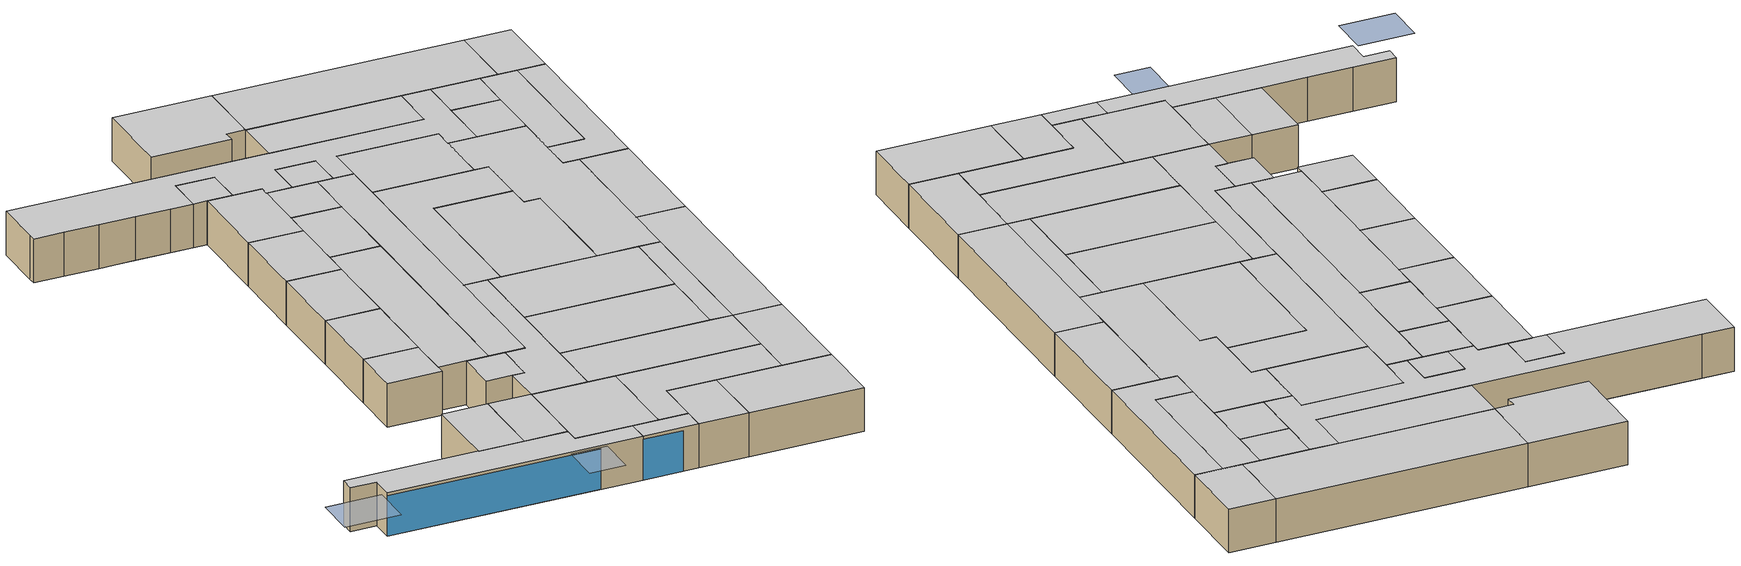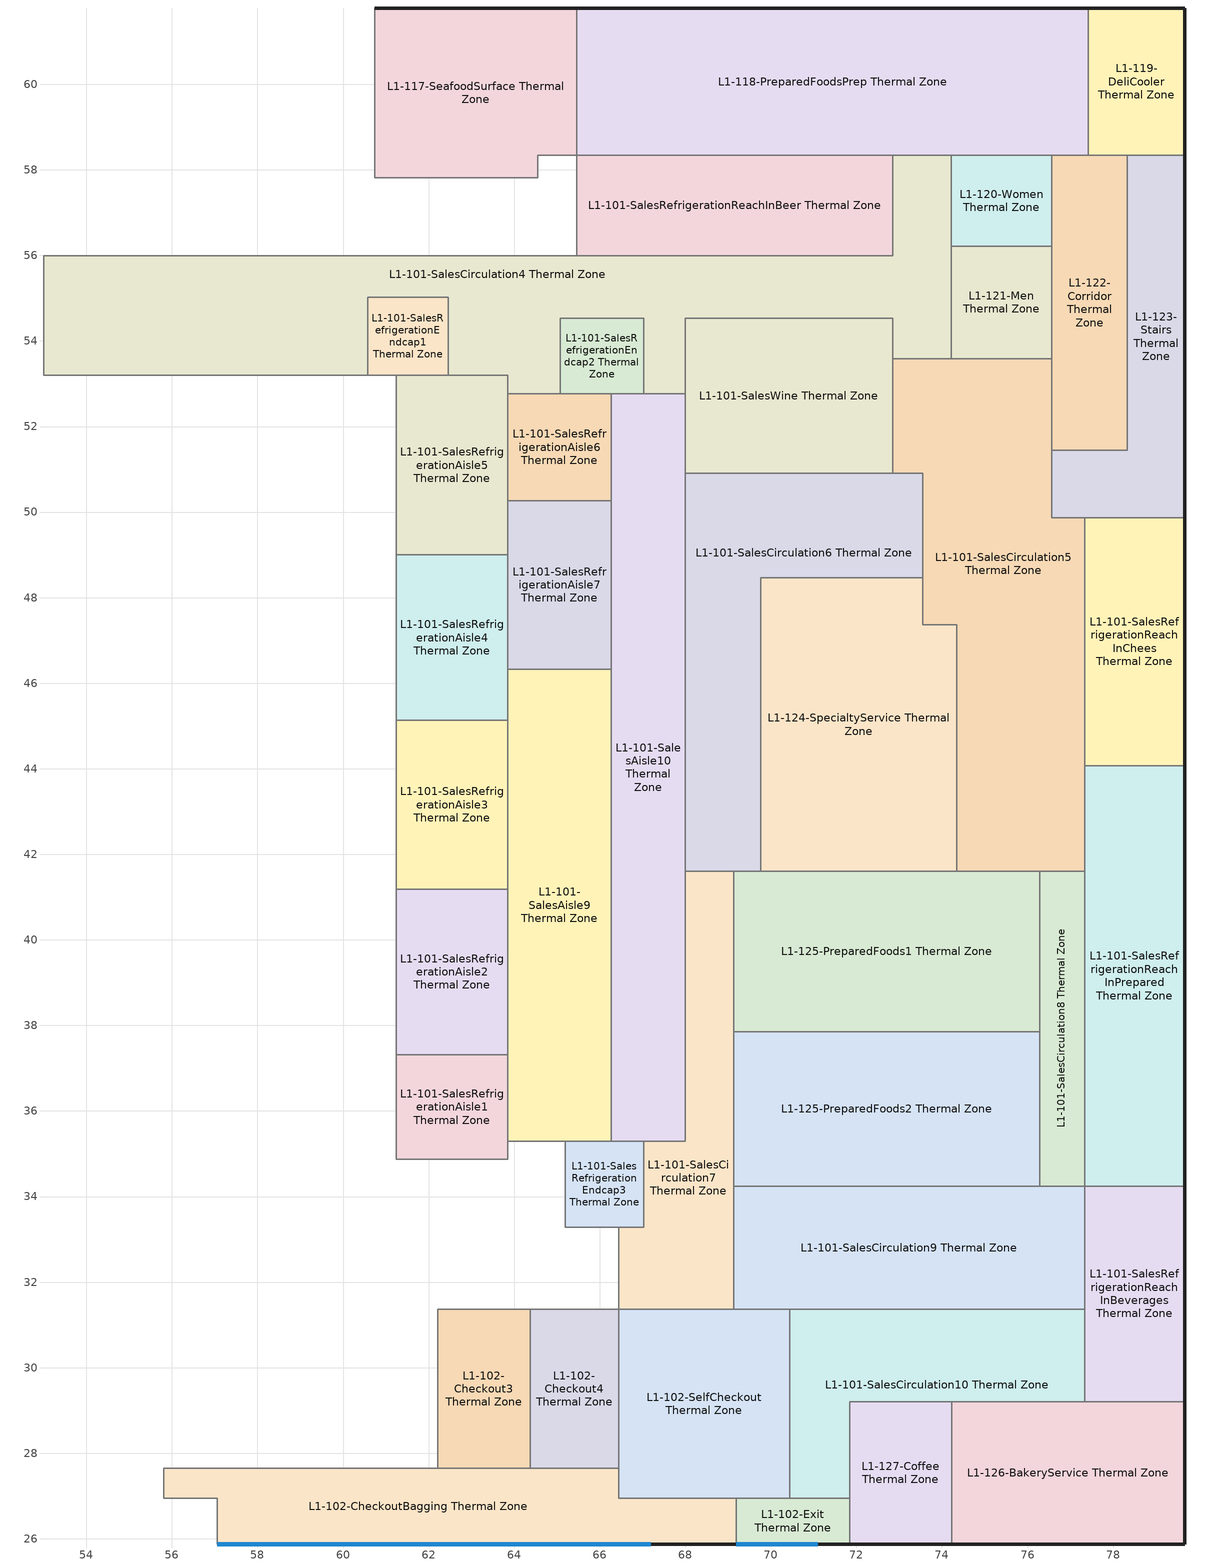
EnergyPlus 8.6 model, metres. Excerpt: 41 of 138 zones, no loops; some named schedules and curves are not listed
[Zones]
L1-101-SalesAisle10 Thermal Zone
 floor ground (Floor_Slab): 68,52.77 68,35.3 66.27,35.3 66.27,52.77 z0
 wall to L1-101-SalesRefrigerationAisle7 Thermal Zone (Hole): 66.27,50.27 66.27,46.33 z0:2.13
 wall to L1-101-SalesRefrigerationAisle6 Thermal Zone (Hole): 66.27,52.77 66.27,50.27 z0:2.13
 wall to L1-101-SalesAisle9 Thermal Zone (Hole): 66.27,46.33 66.27,35.3 z0:2.13
 wall to L1-101-SalesRefrigerationEndcap3 Thermal Zone (Hole): 66.27,35.3 67.03,35.3 z0:2.13
 wall to L1-101-SalesCirculation7 Thermal Zone (Hole): 67.03,35.3 68,35.3 68,41.6 z0:2.13
 wall to L1-101-SalesCirculation6 Thermal Zone (Hole): 68,41.6 68,50.9 z0:2.13
 wall to L1-101-SalesWine Thermal Zone (Hole): 68,50.9 68,52.77 z0:2.13
 wall to L1-101-SalesCirculation4 Thermal Zone (Hole): 68,52.77 67.03,52.77 z0:2.13
 wall to L1-101-SalesRefrigerationEndcap2 Thermal Zone (Hole): 67.03,52.77 66.27,52.77 z0:2.13
 ceiling to L1S1-SalesRefrigerationAisle6 Thermal Zone (Hole): 68,35.3 68,52.77 66.27,52.77 66.27,35.3 z2.13
L1-101-SalesAisle9 Thermal Zone
 floor ground (Floor_Slab): 66.27,46.33 66.27,35.3 63.86,35.3 63.86,46.33 z0
 wall to L1-101-SalesRefrigerationAisle1 Thermal Zone (Hole): 63.86,37.32 63.86,35.3 z0:2.13
 wall to L1-101-SalesCirculation2 Thermal Zone (Hole): 63.86,35.3 65.2,35.3 z0:2.13
 wall to L1-101-SalesRefrigerationEndcap3 Thermal Zone (Hole): 65.2,35.3 66.27,35.3 z0:2.13
 wall to L1-101-SalesRefrigerationAisle7 Thermal Zone (Hole): 66.27,46.33 63.86,46.33 z0:2.13
 wall to L1-101-SalesRefrigerationAisle4 Thermal Zone (Hole): 63.86,46.33 63.86,45.13 z0:2.13
 wall to L1-101-SalesRefrigerationAisle3 Thermal Zone (Hole): 63.86,45.13 63.86,41.19 z0:2.13
 wall to L1-101-SalesRefrigerationAisle2 Thermal Zone (Hole): 63.86,41.19 63.86,37.32 z0:2.13
 ceiling to L1S1-SalesRefrigerationAisle6 Thermal Zone (Hole): 66.27,35.3 66.27,46.33 63.86,46.33 63.86,35.3 z2.13
L1-101-SalesCirculation10 Thermal Zone
 floor ground (Floor_Slab): 77.34,31.36 77.34,29.21 71.84,29.21 71.84,26.95 70.44,26.95 70.44,31.36 z0
 wall to L1-101-SalesCirculation9 Thermal Zone (Hole): 77.34,31.36 70.44,31.36 z0:2.13
 wall to L1-102-SelfCheckout Thermal Zone (Hole): 70.44,31.36 70.44,26.95 z0:2.13
 wall to L1-102-Exit Thermal Zone (Hole): 70.44,26.95 71.84,26.95 z0:2.13
 wall to L1-127-Coffee Thermal Zone (Hole): 71.84,26.95 71.84,29.21 74.23,29.21 z0:2.13
 wall to L1-101-SalesRefrigerationReachInBeverages Thermal Zone (Hole): 77.34,29.21 77.34,31.36 z0:2.13
 wall to L1-126-BakeryService Thermal Zone (Hole): 74.23,29.21 77.34,29.21 z0:2.13
 ceiling to L1S1-Coffee Thermal Zone (Hole): 71.84,26.95 71.84,29.21 77.34,29.21 77.34,31.36 70.44,31.36 70.44,26.95 z2.13
L1-101-SalesCirculation4 Thermal Zone
 floor ground (Floor_Slab): 74.22,58.34 74.22,53.58 72.85,53.58 72.85,54.53 68,54.53 68,52.77 67.03,52.77 67.03,54.53 65.07,54.53 65.07,52.77 63.86,52.77 63.86,53.19 62.45,53.19 62.45,55.02 60.58,55.02 60.58,53.19 53.01,53.19 53.01,55.99 72.85,55.99 72.85,58.34 z0
 wall to L1-101-SalesCirculationMeatSeafood Thermal Zone (Hole): 65.46,55.99 54.53,55.99 z0:2.13
 wall to L1-101-SalesRefrigerationEndcap1 Thermal Zone (Hole): 60.58,53.19 60.58,55.02 62.45,55.02 62.45,53.19 z0:2.13
 wall to L1-101-SalesRefrigerationAisle5 Thermal Zone (Hole): 62.45,53.19 63.86,53.19 63.86,52.77 z0:2.13
 wall to L1-101-SalesRefrigerationAisle6 Thermal Zone (Hole): 63.86,52.77 65.07,52.77 z0:2.13
 wall to L1-101-SalesRefrigerationEndcap2 Thermal Zone (Hole): 65.07,52.77 65.07,54.53 67.03,54.53 67.03,52.77 z0:2.13
 wall to L1-101-SalesRefrigerationReachInMeatSubstitutes Thermal Zone (Hole): 54.53,55.99 53.01,55.99 z0:2.13
 wall to L1-101-SalesWine Thermal Zone (Hole): 68,52.77 68,54.53 72.85,54.53 72.85,53.58 z0:2.13
 wall to L1-101-SalesCirculation5 Thermal Zone (Hole): 72.85,53.58 74.22,53.58 z0:2.13
 wall to L1-121-Men Thermal Zone (Hole): 74.22,53.58 74.22,56.22 z0:2.13
 wall to L1-120-Women Thermal Zone (Hole): 74.22,56.22 74.22,58.34 z0:2.13
 wall to L1-118-PreparedFoodsPrep Thermal Zone (Hole): 74.22,58.34 72.85,58.34 z0:2.13
 wall to L1-101-SalesRefrigerationReachInBeer Thermal Zone (Hole): 72.85,58.34 72.85,55.99 65.46,55.99 z0:2.13
 wall to L1-101-SalesCirculation3 Thermal Zone (Hole): 53.01,55.99 53.01,53.58 z0:2.13
 wall to L1-101-SalesAisle3 Thermal Zone (Hole): 53.01,53.58 53.01,53.19 z0:2.13
 wall to L1-101-SalesAisle4 Thermal Zone (Hole): 53.01,53.19 54.45,53.19 z0:2.13
 wall to L1-101-SalesAisle5 Thermal Zone (Hole): 54.45,53.19 56.1,53.19 z0:2.13
 wall to L1-101-SalesAisle6 Thermal Zone (Hole): 56.1,53.19 57.84,53.19 z0:2.13
 wall to L1-101-SalesAisle7 Thermal Zone (Hole): 57.84,53.19 59.49,53.19 z0:2.13
 wall to L1-101-SalesAisle8 Thermal Zone (Hole): 59.49,53.19 60.58,53.19 z0:2.13
 ceiling to L1S1-SalesNorth Thermal Zone (Hole): 68,52.77 68,54.53 72.85,54.53 72.85,53.58 74.22,53.58 74.22,58.34 72.85,58.34 72.85,55.99 53.01,55.99 53.01,53.19 60.58,53.19 60.58,55.02 62.45,55.02 62.45,53.19 63.86,53.19 63.86,52.77 65.07,52.77 65.07,54.53 67.03,54.53 67.03,52.77 z2.13
L1-101-SalesCirculation5 Thermal Zone
 floor ground (Floor_Slab): 76.57,53.58 76.57,49.87 77.34,49.87 77.34,41.6 74.34,41.6 74.34,47.37 73.55,47.37 73.55,50.9 72.85,50.9 72.85,53.58 z0
 wall to L1-101-SalesRefrigerationReachInChees Thermal Zone (Hole): 77.34,44.08 77.34,49.87 z0:2.13
 wall to L1-124-SpecialtyService Thermal Zone (Hole): 73.55,48.46 73.55,47.37 74.34,47.37 74.34,42.37 74.34,41.6 z0:2.13
 wall to L1-125-PreparedFoods1 Thermal Zone (Hole): 74.34,41.6 76.29,41.6 z0:2.13
 wall to L1-101-SalesCirculation8 Thermal Zone (Hole): 76.29,41.6 77.34,41.6 z0:2.13
 wall to L1-101-SalesRefrigerationReachInPrepared Thermal Zone (Hole): 77.34,41.6 77.34,44.08 z0:2.13
 wall to L1-123-Stairs Thermal Zone (Hole): 77.34,49.87 76.57,49.87 76.57,51.44 z0:2.13
 wall to L1-122-Corridor Thermal Zone (Hole): 76.57,51.44 76.57,53.58 z0:2.13
 wall to L1-121-Men Thermal Zone (Hole): 76.57,53.58 74.22,53.58 z0:2.13
 wall to L1-101-SalesWine Thermal Zone (Hole): 72.85,53.58 72.85,50.9 z0:2.13
 wall to L1-101-SalesCirculation6 Thermal Zone (Hole): 72.85,50.9 73.55,50.9 73.55,48.46 z0:2.13
 ceiling to L1S1-SpecialtyService Thermal Zone (Hole): 77.34,41.6 77.34,49.87 76.57,49.87 76.57,53.58 72.85,53.58 72.85,50.9 73.55,50.9 73.55,47.37 74.34,47.37 74.34,41.6 z2.13
L1-101-SalesCirculation6 Thermal Zone
 floor ground (Floor_Slab): 73.55,50.9 73.55,48.46 69.77,48.46 69.77,41.6 68,41.6 68,50.9 z0
 wall to L1-125-PreparedFoods1 Thermal Zone (Hole): 69.13,41.6 69.77,41.6 z0:2.13
 wall to L1-124-SpecialtyService Thermal Zone (Hole): 69.77,41.6 69.77,48.46 73.55,48.46 z0:2.13
 wall to L1-101-SalesWine Thermal Zone (Hole): 72.85,50.9 68,50.9 z0:2.13
 wall to L1-101-SalesCirculation7 Thermal Zone (Hole): 68,41.6 69.13,41.6 z0:2.13
 ceiling to L1S1-SpecialtyService Thermal Zone (Hole): 69.77,41.6 69.77,48.46 73.55,48.46 73.55,50.9 68,50.9 68,41.6 z2.13
L1-101-SalesCirculation7 Thermal Zone
 floor ground (Floor_Slab): 69.13,41.6 69.13,31.36 66.45,31.36 66.45,33.28 67.03,33.28 67.03,35.3 68,35.3 68,41.6 z0
 wall to L1-125-PreparedFoods1 Thermal Zone (Hole): 69.13,37.86 69.13,41.6 z0:2.13
 wall to L1-125-PreparedFoods2 Thermal Zone (Hole): 69.13,34.24 69.13,37.86 z0:2.13
 wall to L1-101-SalesRefrigerationEndcap3 Thermal Zone (Hole): 67.03,35.3 67.03,33.28 66.45,33.28 z0:2.13
 wall to L1-101-SalesCirculation2 Thermal Zone (Hole): 66.45,33.28 66.45,31.36 z0:2.13
 wall to L1-102-SelfCheckout Thermal Zone (Hole): 66.45,31.36 69.13,31.36 z0:2.13
 wall to L1-101-SalesCirculation9 Thermal Zone (Hole): 69.13,31.36 69.13,34.24 z0:2.13
 ceiling to L1S1-SalesSouth Thermal Zone (Hole): 69.13,31.36 69.13,41.6 68,41.6 68,35.3 67.03,35.3 67.03,33.28 66.45,33.28 66.45,31.36 z2.13
L1-101-SalesCirculation8 Thermal Zone
 floor ground (Floor_Slab): 77.34,41.6 77.34,34.24 76.29,34.24 76.29,41.6 z0
 wall to L1-125-PreparedFoods1 Thermal Zone (Hole): 76.29,41.6 76.29,37.86 z0:2.13
 wall to L1-125-PreparedFoods2 Thermal Zone (Hole): 76.29,37.86 76.29,34.24 z0:2.13
 wall to L1-101-SalesCirculation9 Thermal Zone (Hole): 76.29,34.24 77.34,34.24 z0:2.13
 wall to L1-101-SalesRefrigerationReachInPrepared Thermal Zone (Hole): 77.34,34.24 77.34,41.6 z0:2.13
 ceiling to L1S1-PreparedFoods Thermal Zone (Hole): 77.34,34.24 77.34,41.6 76.29,41.6 76.29,34.24 z2.13
L1-101-SalesCirculation9 Thermal Zone
 floor ground (Floor_Slab): 77.34,34.24 77.34,31.36 69.13,31.36 69.13,34.24 z0
 wall to L1-125-PreparedFoods2 Thermal Zone (Hole): 76.29,34.24 69.13,34.24 z0:2.13
 wall to L1-102-SelfCheckout Thermal Zone (Hole): 69.13,31.36 70.44,31.36 z0:2.13
 wall to L1-101-SalesRefrigerationReachInBeverages Thermal Zone (Hole): 77.34,31.36 77.34,34.24 z0:2.13
 ceiling to L1S1-PreparedFoods Thermal Zone (Hole): 77.34,31.36 77.34,34.24 69.13,34.24 69.13,31.36 z2.13
L1-101-SalesRefrigerationAisle1 Thermal Zone
 floor ground (Floor_Slab): 63.86,37.32 63.86,34.87 61.24,34.87 61.24,37.32 z0
 wall to L1-101-SalesCirculation2 Thermal Zone (Hole): 61.24,34.87 63.86,34.87 63.86,35.3 z0:2.13
 wall to L1-101-SalesRefrigerationAisle2 Thermal Zone (Hole): 63.86,37.32 61.24,37.32 z0:2.13
 wall to L1-101-SalesAisle8 Thermal Zone (Hole): 61.24,37.32 61.24,34.87 z0:2.13
 ceiling to L1S1-SalesRefrigerationAisle6 Thermal Zone (Hole): 63.86,34.87 63.86,37.32 61.24,37.32 61.24,34.87 z2.13
L1-101-SalesRefrigerationAisle2 Thermal Zone
 floor ground (Floor_Slab): 63.86,41.19 63.86,37.32 61.24,37.32 61.24,41.19 z0
 wall to L1-101-SalesRefrigerationAisle3 Thermal Zone (Hole): 63.86,41.19 61.24,41.19 z0:2.13
 wall to L1-101-SalesAisle8 Thermal Zone (Hole): 61.24,41.19 61.24,37.32 z0:2.13
 ceiling to L1S1-SalesRefrigerationAisle6 Thermal Zone (Hole): 63.86,37.32 63.86,41.19 61.24,41.19 61.24,37.32 z2.13
L1-101-SalesRefrigerationAisle3 Thermal Zone
 floor ground (Floor_Slab): 63.86,45.13 63.86,41.19 61.24,41.19 61.24,45.13 z0
 wall to L1-101-SalesRefrigerationAisle4 Thermal Zone (Hole): 63.86,45.13 61.24,45.13 z0:2.13
 wall to L1-101-SalesAisle8 Thermal Zone (Hole): 61.24,45.13 61.24,41.19 z0:2.13
 ceiling to L1S1-SalesRefrigerationAisle6 Thermal Zone (Hole): 63.86,41.19 63.86,45.13 61.24,45.13 61.24,41.19 z2.13
L1-101-SalesRefrigerationAisle4 Thermal Zone
 floor ground (Floor_Slab): 63.86,49 63.86,45.13 61.24,45.13 61.24,49 z0
 wall to L1-101-SalesRefrigerationAisle7 Thermal Zone (Hole): 63.86,46.33 63.86,49 z0:2.13
 wall to L1-101-SalesRefrigerationAisle5 Thermal Zone (Hole): 63.86,49 61.24,49 z0:2.13
 wall to L1-101-SalesAisle8 Thermal Zone (Hole): 61.24,49 61.24,45.13 z0:2.13
 ceiling to L1S1-SalesRefrigerationAisle6 Thermal Zone (Hole): 63.86,45.13 63.86,49 61.24,49 61.24,45.13 z2.13
L1-101-SalesRefrigerationAisle5 Thermal Zone
 floor ground (Floor_Slab): 63.86,53.19 63.86,49 61.24,49 61.24,53.19 z0
 wall to L1-101-SalesRefrigerationEndcap1 Thermal Zone (Hole): 62.45,53.19 61.24,53.19 z0:2.13
 wall to L1-101-SalesAisle8 Thermal Zone (Hole): 61.24,53.19 61.24,49 z0:2.13
 wall to L1-101-SalesRefrigerationAisle7 Thermal Zone (Hole): 63.86,49 63.86,50.27 z0:2.13
 wall to L1-101-SalesRefrigerationAisle6 Thermal Zone (Hole): 63.86,50.27 63.86,52.77 z0:2.13
 ceiling to L1S1-SalesRefrigerationAisle6 Thermal Zone (Hole): 63.86,49 63.86,53.19 61.24,53.19 61.24,49 z2.13
L1-101-SalesRefrigerationAisle6 Thermal Zone
 floor ground (Floor_Slab): 66.27,52.77 66.27,50.27 63.86,50.27 63.86,52.77 z0
 wall to L1-101-SalesRefrigerationAisle7 Thermal Zone (Hole): 63.86,50.27 66.27,50.27 z0:2.13
 wall to L1-101-SalesRefrigerationEndcap2 Thermal Zone (Hole): 66.27,52.77 65.07,52.77 z0:2.13
 ceiling to L1S1-SalesRefrigerationAisle6 Thermal Zone (Hole): 66.27,50.27 66.27,52.77 63.86,52.77 63.86,50.27 z2.13
L1-101-SalesRefrigerationAisle7 Thermal Zone
 floor ground (Floor_Slab): 66.27,50.27 66.27,46.33 63.86,46.33 63.86,50.27 z0
 ceiling to L1S1-SalesRefrigerationAisle6 Thermal Zone (Hole): 66.27,46.33 66.27,50.27 63.86,50.27 63.86,46.33 z2.13
L1-101-SalesRefrigerationEndcap1 Thermal Zone
 floor ground (Floor_Slab): 62.45,55.02 62.45,53.19 60.58,53.19 60.58,55.02 z0
 wall to L1-101-SalesAisle8 Thermal Zone (Hole): 60.58,53.19 61.24,53.19 z0:2.13
 ceiling to L1S1-SalesNorth Thermal Zone (Hole): 62.45,53.19 62.45,55.02 60.58,55.02 60.58,53.19 z2.13
L1-101-SalesRefrigerationEndcap2 Thermal Zone
 floor ground (Floor_Slab): 67.03,54.53 67.03,52.77 65.07,52.77 65.07,54.53 z0
 ceiling to L1S1-SalesNorth Thermal Zone (Hole): 67.03,52.77 67.03,54.53 65.07,54.53 65.07,52.77 z2.13
L1-101-SalesRefrigerationEndcap3 Thermal Zone
 floor ground (Floor_Slab): 67.03,35.3 67.03,33.28 65.2,33.28 65.2,35.3 z0
 wall to L1-101-SalesCirculation2 Thermal Zone (Hole): 65.2,35.3 65.2,33.28 66.45,33.28 z0:2.13
 ceiling to L1S1-SalesSouth Thermal Zone (Hole): 67.03,33.28 67.03,35.3 65.2,35.3 65.2,33.28 z2.13
L1-101-SalesRefrigerationReachInBeer Thermal Zone
 floor ground (Floor_Slab): 72.85,58.34 72.85,55.99 65.46,55.99 65.46,58.34 z0
 wall to L1-101-SalesCirculationMeatSeafood Thermal Zone (Hole): 65.46,58.34 65.46,55.99 z0:2.13
 wall to L1-118-PreparedFoodsPrep Thermal Zone (Hole): 72.85,58.34 65.46,58.34 z0:2.13
 ceiling to L1S1-SalesNorth Thermal Zone (Hole): 72.85,55.99 72.85,58.34 65.46,58.34 65.46,55.99 z2.13
L1-101-SalesRefrigerationReachInBeverages Thermal Zone
 floor ground (Floor_Slab): 79.67,34.24 79.67,29.21 77.34,29.21 77.34,34.24 z0
 wall outside (Wall_Exterior): 79.67,29.21 79.67,34.24 z0:2.13
 wall to L1-126-BakeryService Thermal Zone (Hole): 77.34,29.21 79.67,29.21 z0:2.13
 wall to L1-101-SalesRefrigerationReachInPrepared Thermal Zone (Hole): 79.67,34.24 77.34,34.24 z0:2.13
 ceiling to L1S1-SalesRefrigerationReachPrepared Thermal Zone (Hole): 79.67,29.21 79.67,34.24 77.34,34.24 77.34,29.21 z2.13
L1-101-SalesRefrigerationReachInChees Thermal Zone
 floor ground (Floor_Slab): 79.67,49.87 79.67,44.08 77.34,44.08 77.34,49.87 z0
 wall outside (Wall_Exterior): 79.67,44.08 79.67,49.87 z0:2.13
 wall to L1-101-SalesRefrigerationReachInPrepared Thermal Zone (Hole): 77.34,44.08 79.67,44.08 z0:2.13
 wall to L1-123-Stairs Thermal Zone (Hole): 79.67,49.87 77.34,49.87 z0:2.13
 ceiling to L1S1-SalesRefrigerationReachPrepared Thermal Zone (Hole): 79.67,44.08 79.67,49.87 77.34,49.87 77.34,44.08 z2.13
L1-101-SalesRefrigerationReachInPrepared Thermal Zone
 floor ground (Floor_Slab): 79.67,44.08 79.67,34.24 77.34,34.24 77.34,44.08 z0
 wall outside (Wall_Exterior): 79.67,34.24 79.67,44.08 z0:2.13
 ceiling to L1S1-SalesRefrigerationReachPrepared Thermal Zone (Hole): 79.67,34.24 79.67,44.08 77.34,44.08 77.34,34.24 z2.13
L1-101-SalesWine Thermal Zone
 floor ground (Floor_Slab): 72.85,54.53 72.85,50.9 68,50.9 68,54.53 z0
 ceiling to L1S1-SpecialtyService Thermal Zone (Hole): 72.85,50.9 72.85,54.53 68,54.53 68,50.9 z2.13
L1-102-Checkout3 Thermal Zone
 floor ground (Floor_Slab): 64.37,31.36 64.37,27.64 62.21,27.64 62.21,31.36 z0
 wall to L1-101-SalesCirculation2 Thermal Zone (Hole): 64.37,31.36 62.21,31.36 z0:2.13
 wall to L1-102-Checkout2 Thermal Zone (Hole): 62.21,31.36 62.21,27.64 z0:2.13
 wall to L1-102-CheckoutBagging Thermal Zone (Hole): 62.21,27.64 64.37,27.64 z0:2.13
 wall to L1-102-Checkout4 Thermal Zone (Hole): 64.37,27.64 64.37,31.36 z0:2.13
 ceiling to L1S1-Checkout Thermal Zone (Hole): 64.37,27.64 64.37,31.36 62.21,31.36 62.21,27.64 z2.13
L1-102-Checkout4 Thermal Zone
 floor ground (Floor_Slab): 66.45,31.36 66.45,27.64 64.37,27.64 64.37,31.36 z0
 wall to L1-101-SalesCirculation2 Thermal Zone (Hole): 66.45,31.36 64.37,31.36 z0:2.13
 wall to L1-102-CheckoutBagging Thermal Zone (Hole): 64.37,27.64 66.45,27.64 z0:2.13
 wall to L1-102-SelfCheckout Thermal Zone (Hole): 66.45,27.64 66.45,31.36 z0:2.13
 ceiling to L1S1-Checkout Thermal Zone (Hole): 66.45,27.64 66.45,31.36 64.37,31.36 64.37,27.64 z2.13
L1-102-CheckoutBagging Thermal Zone
 floor ground (Floor_Slab): 66.45,27.64 66.45,26.95 69.19,26.95 69.19,25.88 57.06,25.88 57.06,26.95 55.81,26.95 55.81,27.64 z0
 wall outside (Wall_Exterior): 57.06,25.88 69.19,25.88 z0:2.13
 wall to L1-101-SalesCirculation1 Thermal Zone (Hole): 55.81,27.64 55.81,26.95 z0:2.13
 wall to L1-102-Checkout2 Thermal Zone (Hole): 62.21,27.64 60.05,27.64 z0:2.13
 wall to L1-102-Checkout1 Thermal Zone (Hole): 60.05,27.64 57.88,27.64 z0:2.13
 wall to L1-103-Floral Thermal Zone (Hole): 57.88,27.64 55.81,27.64 z0:2.13
 wall to L1-101-EntranceExit Thermal Zone (Hole): 55.81,26.95 57.06,26.95 57.06,25.88 z0:2.13
 wall to L1-102-Exit Thermal Zone (Hole): 69.19,25.88 69.19,26.95 z0:2.13
 wall to L1-102-SelfCheckout Thermal Zone (Hole): 69.19,26.95 66.45,26.95 66.45,27.64 z0:2.13
 window (Glass): 57.06,25.88 67.19,25.88 z0:1.98
 ceiling to L1S1-Checkout Thermal Zone (Hole): 69.19,25.88 69.19,26.95 66.45,26.95 66.45,27.64 55.81,27.64 55.81,26.95 57.06,26.95 57.06,25.88 z2.13
L1-102-Exit Thermal Zone
 floor ground (Floor_Slab): 71.84,26.95 71.84,25.88 69.19,25.88 69.19,26.95 z0
 wall outside (Wall_Exterior): 69.19,25.88 71.84,25.88 z0:2.13
 wall to L1-102-SelfCheckout Thermal Zone (Hole): 70.44,26.95 69.19,26.95 z0:2.13
 wall to L1-127-Coffee Thermal Zone (Hole): 71.84,25.88 71.84,26.95 z0:2.13
 window (Glass): 69.19,25.88 71.09,25.88 z0:1.98
 ceiling to L1S1-Checkout Thermal Zone (Hole): 71.84,25.88 71.84,26.95 69.19,26.95 69.19,25.88 z2.13
L1-102-SelfCheckout Thermal Zone
 floor ground (Floor_Slab): 70.44,31.36 70.44,26.95 66.45,26.95 66.45,31.36 z0
 ceiling to L1S1-Checkout Thermal Zone (Hole): 70.44,26.95 70.44,31.36 66.45,31.36 66.45,26.95 z2.13
L1-117-SeafoodSurface Thermal Zone
 floor ground (Floor_Slab): 65.46,61.78 65.46,58.34 64.56,58.34 64.56,57.81 60.74,57.81 60.74,61.78 z0
 wall outside (Wall_Exterior): 65.46,61.78 60.74,61.78 z0:2.13
 wall to L1-101-SalesCirculationMeatSeafood Thermal Zone (Hole): 60.74,57.81 64.56,57.81 64.56,58.34 65.46,58.34 z0:2.13
 wall to L1-118-PreparedFoodsPrep Thermal Zone (Hole): 65.46,58.34 65.46,61.78 z0:2.13
 wall to L1-116-MeatService Thermal Zone (Hole): 60.74,61.78 60.74,57.81 z0:2.13
 ceiling to L1S1-SeafoodSurface Thermal Zone (Hole): 64.56,57.81 64.56,58.34 65.46,58.34 65.46,61.78 60.74,61.78 60.74,57.81 z2.13
L1-118-PreparedFoodsPrep Thermal Zone
 floor ground (Floor_Slab): 77.42,61.78 77.42,58.34 65.46,58.34 65.46,61.78 z0
 wall outside (Wall_Exterior): 77.42,61.78 65.46,61.78 z0:2.13
 wall to L1-122-Corridor Thermal Zone (Hole): 76.57,58.34 77.42,58.34 z0:2.13
 wall to L1-119-DeliCooler Thermal Zone (Hole): 77.42,58.34 77.42,61.78 z0:2.13
 wall to L1-120-Women Thermal Zone (Hole): 74.22,58.34 76.57,58.34 z0:2.13
 ceiling to L1S1-PreparedFoodsPrep Thermal Zone (Hole): 77.42,58.34 77.42,61.78 65.46,61.78 65.46,58.34 z2.13
L1-119-DeliCooler Thermal Zone
 floor ground (Floor_Slab): 79.67,61.78 79.67,58.34 77.42,58.34 77.42,61.78 z0
 wall outside (Wall_Exterior): 79.67,58.34 79.67,61.78 77.42,61.78 z0:2.13
 wall to L1-123-Stairs Thermal Zone (Hole): 78.33,58.34 79.67,58.34 z0:2.13
 wall to L1-122-Corridor Thermal Zone (Hole): 77.42,58.34 78.33,58.34 z0:2.13
 ceiling to L1S1-DeliCooler Thermal Zone (Hole): 79.67,58.34 79.67,61.78 77.42,61.78 77.42,58.34 z2.13
L1-120-Women Thermal Zone
 floor ground (Floor_Slab): 76.57,58.34 76.57,56.22 74.22,56.22 74.22,58.34 z0
 wall to L1-121-Men Thermal Zone (Hole): 74.22,56.22 76.57,56.22 z0:2.13
 wall to L1-122-Corridor Thermal Zone (Hole): 76.57,56.22 76.57,58.34 z0:2.13
 ceiling to L1S1-Women Thermal Zone (Hole): 76.57,56.22 76.57,58.34 74.22,58.34 74.22,56.22 z2.13
L1-121-Men Thermal Zone
 floor ground (Floor_Slab): 76.57,56.22 76.57,53.58 74.22,53.58 74.22,56.22 z0
 wall to L1-122-Corridor Thermal Zone (Hole): 76.57,53.58 76.57,56.22 z0:2.13
 ceiling to L1S1-Men Thermal Zone (Hole): 76.57,53.58 76.57,56.22 74.22,56.22 74.22,53.58 z2.13
L1-122-Corridor Thermal Zone
 floor ground (Floor_Slab): 78.33,58.34 78.33,51.44 76.57,51.44 76.57,58.34 z0
 wall to L1-123-Stairs Thermal Zone (Hole): 76.57,51.44 78.33,51.44 78.33,58.34 z0:2.13
 ceiling to L1S1-Corridor Thermal Zone (Hole): 78.33,51.44 78.33,58.34 76.57,58.34 76.57,51.44 z2.13
L1-123-Stairs Thermal Zone
 floor ground (Floor_Slab): 79.67,58.34 79.67,49.87 76.57,49.87 76.57,51.44 78.33,51.44 78.33,58.34 z0
 wall outside (Wall_Exterior): 79.67,49.87 79.67,58.34 z0:2.13
 ceiling to L1S1-Stairs Thermal Zone (Hole): 79.67,49.87 79.67,58.34 78.33,58.34 78.33,51.44 76.57,51.44 76.57,49.87 z2.13
L1-124-SpecialtyService Thermal Zone
 floor ground (Floor_Slab): 73.55,48.46 73.55,47.37 74.34,47.37 74.34,41.6 69.77,41.6 69.77,48.46 z0
 wall to L1-125-PreparedFoods1 Thermal Zone (Hole): 69.77,41.6 74.34,41.6 z0:2.13
 ceiling to L1S1-SpecialtyService Thermal Zone (Hole): 74.34,41.6 74.34,47.37 73.55,47.37 73.55,48.46 69.77,48.46 69.77,41.6 z2.13
L1-125-PreparedFoods1 Thermal Zone
 floor ground (Floor_Slab): 76.29,41.6 76.29,37.86 69.13,37.86 69.13,41.6 z0
 wall to L1-125-PreparedFoods2 Thermal Zone (Hole): 69.13,37.86 76.29,37.86 z0:2.13
 ceiling to L1S1-PreparedFoods Thermal Zone (Hole): 76.29,37.86 76.29,41.6 69.13,41.6 69.13,37.86 z2.13
L1-125-PreparedFoods2 Thermal Zone
 floor ground (Floor_Slab): 76.29,37.86 76.29,34.24 69.13,34.24 69.13,37.86 z0
 ceiling to L1S1-PreparedFoods Thermal Zone (Hole): 76.29,34.24 76.29,37.86 69.13,37.86 69.13,34.24 z2.13
L1-126-BakeryService Thermal Zone
 floor ground (Floor_Slab): 79.67,29.21 79.67,25.88 74.23,25.88 74.23,29.21 z0
 wall outside (Wall_Exterior): 74.23,25.88 79.67,25.88 79.67,29.21 z0:2.13
 wall to L1-127-Coffee Thermal Zone (Hole): 74.23,29.21 74.23,25.88 z0:2.13
 ceiling to L1S1-Coffee Thermal Zone (Hole): 79.67,25.88 79.67,29.21 74.23,29.21 74.23,25.88 z2.13
L1-127-Coffee Thermal Zone
 floor ground (Floor_Slab): 74.23,29.21 74.23,25.88 71.84,25.88 71.84,29.21 z0
 wall outside (Wall_Exterior): 71.84,25.88 74.23,25.88 z0:2.13
 ceiling to L1S1-Coffee Thermal Zone (Hole): 74.23,25.88 74.23,29.21 71.84,29.21 71.84,25.88 z2.13
shading: 56.79,25.88 56.79,23.87 54.11,23.87 54.11,25.88 z2.09; 56.79,25.88 56.79,23.87 54.11,23.87 54.11,25.88 z2.09; 67.45,25.88 67.45,23.87 65.74,23.87 65.74,25.88 z2.09
[Building]
NoeValleyWFM: North Axis {deg}=356.173; Terrain=City; Solar Distribution=FullInteriorAndExterior; Maximum Number of Warmup Days=25; Minimum Number of Warmup Days=6
[Site:Location]
San Francisco Intl Ap_CA_USA Design_Conditions: Latitude {deg}=37.62; Longitude {deg}=-122.4; Time Zone {hr}=-8; Elevation {m}=2
[SizingPeriod:DesignDay] Day of Month=21; Humidity Condition Type=Wetbulb; Barometric Pressure {Pa}=101265; Rain Indicator=No; Snow Indicator=No; Daylight Saving Time Indicator=No; Solar Model Indicator=ASHRAEClearSky
Name | Month | Day Type | Maximum Dry-Bulb Temperature {C} | Daily Dry-Bulb Temperature Range {deltaC} | Wetbulb or DewPoint at Maximum Dry-Bulb {C} | Wind Speed {m/s} | Wind Direction {deg} | Sky Clearness
SAN_FRANCISCO Ann Htg 99.6% Condns DB | 1 | WinterDesignDay | 3.2 | 0 | 3.2 | 2.4 | 140 | 0
SAN_FRANCISCO Ann Clg .4% Condns WB=>MDB | 9 | SummerDesignDay | 25.7 | 9 | 18.4 | 5.8 | 310 | 1
[Site:GroundTemperature:BuildingSurface]
19.905, 19.922, 19.91, 19.932, 19.949, 20.038, 20.327, 20.062, 20.443, 20.088, 19.986, 19.948
[Material]
Name | Roughness | Thickness {m} | Conductivity {W/m-K} | Density {kg/m3} | Specific Heat {J/kg-K} | Thermal Absorptance | Solar Absorptance | Visible Absorptance
ConcreteSlab 8in | MediumSmooth | 0.2032 | 1.39975 | 2100 | 836.8 | 0.9 | 0.7 | 0.7
G01a 19mm gypsum board | MediumSmooth | 0.019 | 0.16 | 800 | 1090
Insulation: Cellular glass - 75mm | MediumRough | 0.075 | 0.05 | 136 | 750
Plywood (Douglas Fir) - 12.7mm | Smooth | 0.0127 | 0.12 | 540 | 1210
F14 Slate or tile | VeryRough | 0.0127 | 1.59 | 1920 | 1260
[Material:NoMass]
Name | Roughness | Thermal Resistance {m2-K/W} | Thermal Absorptance | Solar Absorptance | Visible Absorptance
Vaporseal - plastic film | Rough | 0.002
Air | VeryRough | 0.00158499 | 0.001 | 0.001 | 0.001
[WindowMaterial:Glazing]
Glass_Existing: Optical Data Type=SpectralAverage; Thickness {m}=0.003175; Front Side Infrared Hemispherical Emissivity=0.84; Back Side Infrared Hemispherical Emissivity=0.84; Conductivity {W/m-K}=0.9; Dirt Correction Factor for Solar and Visible Transmittance=1; Solar Diffusing=No; Young's modulus {Pa}=72000000000; Poisson's ratio=0.22
[WindowMaterial:Gas]
Air_Glazing: Gas Type=Air; Thickness {m}=0.00635
[Construction]
Floor_Slab: ConcreteSlab 8in
Wall_Exterior: F14 Slate or tile, Vaporseal - plastic film, Insulation: Cellular glass - 75mm, Plywood (Douglas Fir) - 12.7mm, G01a 19mm gypsum board
Hole: Air
Glass: Glass_Existing, Air_Glazing, Glass_Existing
[Zone]
L1-101-SalesAisle10 Thermal Zone; L1-101-SalesAisle9 Thermal Zone; L1-101-SalesCirculation10 Thermal Zone; L1-101-SalesCirculation4 Thermal Zone; L1-101-SalesCirculation5 Thermal Zone; L1-101-SalesCirculation6 Thermal Zone; L1-101-SalesCirculation7 Thermal Zone; L1-101-SalesCirculation8 Thermal Zone; L1-101-SalesCirculation9 Thermal Zone; L1-101-SalesRefrigerationAisle1 Thermal Zone; L1-101-SalesRefrigerationAisle2 Thermal Zone; L1-101-SalesRefrigerationAisle3 Thermal Zone; L1-101-SalesRefrigerationAisle4 Thermal Zone; L1-101-SalesRefrigerationAisle5 Thermal Zone; L1-101-SalesRefrigerationAisle6 Thermal Zone; L1-101-SalesRefrigerationAisle7 Thermal Zone; L1-101-SalesRefrigerationEndcap1 Thermal Zone; L1-101-SalesRefrigerationEndcap2 Thermal Zone; L1-101-SalesRefrigerationEndcap3 Thermal Zone; L1-101-SalesRefrigerationReachInBeer Thermal Zone; L1-101-SalesRefrigerationReachInBeverages Thermal Zone; L1-101-SalesRefrigerationReachInChees Thermal Zone; L1-101-SalesRefrigerationReachInPrepared Thermal Zone; L1-101-SalesWine Thermal Zone; L1-102-Checkout3 Thermal Zone; L1-102-Checkout4 Thermal Zone; L1-102-CheckoutBagging Thermal Zone; L1-102-Exit Thermal Zone; L1-102-SelfCheckout Thermal Zone; L1-117-SeafoodSurface Thermal Zone; L1-118-PreparedFoodsPrep Thermal Zone; L1-119-DeliCooler Thermal Zone; L1-120-Women Thermal Zone; L1-121-Men Thermal Zone; L1-122-Corridor Thermal Zone; L1-123-Stairs Thermal Zone; L1-124-SpecialtyService Thermal Zone; L1-125-PreparedFoods1 Thermal Zone; L1-125-PreparedFoods2 Thermal Zone; L1-126-BakeryService Thermal Zone; L1-127-Coffee Thermal Zone: 0, 0, 0
[Lights]
N-A - Mens Room 2: Zone or ZoneList=L1-121-Men Thermal Zone; Schedule=Lighting - Night Dimmed 1; Design Level Calculation Method=LightingLevel; Lighting Level {W}=64; Return Air Fraction=0; Fraction Radiant=0.58; Fraction Visible=0.21; Fraction Replaceable=1; Return Air Fraction Calculated from Plenum Temperature=No
[ElectricEquipment] Design Level Calculation Method=EquipmentLevel
Name | Zone or ZoneList | Schedule | Design Level {W} | Fraction Radiant
10300C - Checkstand | L1-102-Checkout3 Thermal Zone | Checkstand | 400 | 0.1
10300D - Checkstand | L1-102-Checkout4 Thermal Zone | Checkstand | 400 | 0.1
10301 - Express Check | L1-102-SelfCheckout Thermal Zone | Checkstand | 400 | 0.1
10600C - Register | L1-102-Checkout3 Thermal Zone | Register computer | 58.1 | 0.1
10600D - Register | L1-102-Checkout4 Thermal Zone | Register computer | 58.1 | 0.1
10600F - Register; 10600G - Register; 10600H - Register; 10600J - Register | L1-102-SelfCheckout Thermal Zone | Register computer | 58.1 | 0.1
9305 - Espressor Brewer | L1-127-Coffee Thermal Zone | Equipment_Misc1 | 4600
9306 - Grinder | L1-127-Coffee Thermal Zone | Equipment_Misc1 | 1080
9516 - Register | L1-127-Coffee Thermal Zone | Register computer | 400
9304 - Coffee Brewer | L1-126-BakeryService Thermal Zone | Equipment_Misc1 | 4600
9307A - Grinder; 9307B - Grinder | L1-126-BakeryService Thermal Zone | Equipment_Misc1 | 1080
9302 - Scale | L1-126-BakeryService Thermal Zone | Equipment_Cashier | 120
9312 - Ice Machine | L1-126-BakeryService Thermal Zone | Always ON | 624
9313 - Wheat Grass Juicer | L1-126-BakeryService Thermal Zone | Equipment_Misc1 | 696
9300 - Freezer | L1-126-BakeryService Thermal Zone | Always ON | 816
9301 - Refrigerator | L1-126-BakeryService Thermal Zone | Always ON | 120
9311A - Blender; 9311B - Blender; 9311C - Blender | L1-126-BakeryService Thermal Zone | Equipment_Misc1 | 1344
9309 - Dishwasher | L1-126-BakeryService Thermal Zone | Dishwasher temperature booster | 1848
5116 - Food Bar | L1-125-PreparedFoods2 Thermal Zone | Equipment_Misc2 | 9027
5248 - Hot Food | L1-125-PreparedFoods2 Thermal Zone | Equipment_Misc2 | 1747
5115 - Salad Bar | L1-125-PreparedFoods1 Thermal Zone | Equipment_Misc2 | 998
4300 - Scale | L1-124-SpecialtyService Thermal Zone | Equipment_Cashier | 120
4301 - Wrapper; 4302 - Mini Wrapper | L1-124-SpecialtyService Thermal Zone | Equipment_Misc1 | 240
4303 - Cheese Grater | L1-124-SpecialtyService Thermal Zone | Equipment_Misc1 | 1200
4504 - Fly Trap | L1-124-SpecialtyService Thermal Zone | Always ON | 70
4505 - Food Processor | L1-124-SpecialtyService Thermal Zone | Equipment_Misc1 | 70
5288 - Veggie Dryer | L1-118-PreparedFoodsPrep Thermal Zone | Equipment_Misc1 | 696
5253 - Ref Table Top; 5455 - Ref Table Top | L1-118-PreparedFoodsPrep Thermal Zone | Refrigerator table top | 660
5254 - Sandwhich Table | L1-118-PreparedFoodsPrep Thermal Zone | Induction heat table | 1440
5290 - Sealer | L1-118-PreparedFoodsPrep Thermal Zone | Equipment_Misc1 | 1200
5298 - Rotisserie | L1-118-PreparedFoodsPrep Thermal Zone | Equipment_Misc1 | 640
5284A - Convection Steamer; 5284B - Convection Steamer | L1-118-PreparedFoodsPrep Thermal Zone | Steamer | 17000
5328 - Alto Shaam | L1-118-PreparedFoodsPrep Thermal Zone | Equipment_Misc1 | 811
5500 - Fly Trap | L1-118-PreparedFoodsPrep Thermal Zone | Always ON | 70
2329 - Blast Chiller | L1-118-PreparedFoodsPrep Thermal Zone | Equipment_Misc3 | 1176
5268 - Scale | L1-118-PreparedFoodsPrep Thermal Zone | Equipment_Cashier | 120
2300A - Scale; 2300B - Scale | L1-117-SeafoodSurface Thermal Zone | Equipment_Cashier | 120
2307 - Food Processor | L1-117-SeafoodSurface Thermal Zone | Equipment_Misc1 | 840
2313A - Ref Table Top; 2313B - Ref Table Top | L1-117-SeafoodSurface Thermal Zone | Refrigerator table top | 660
2308 - Wrapper | L1-117-SeafoodSurface Thermal Zone | Equipment_Misc1 | 240
2508 - Fly Trap | L1-117-SeafoodSurface Thermal Zone | Always ON | 70
[Exterior:Lights] Control Option=ScheduleNameOnly
Name | Schedule | Design Level {W}
M3-A Exterior; M3-B Exterior; M3-C Exterior; M3-D Exterior; M3-E Exterior; M3-F Exterior; M3-G Exterior; M3-H Exterior | Exterior Lighting Zone K | 70
M4-A Exterior; M4-B Exterior | Exterior Lighting Zone K | 26
Parking Lot x6 | Parking Lot Lights | 1500
Pylon Sign x2 | Whole Foods Pylon Sign | 468
[Zone equipment]
L1-101-SalesRefrigerationAisle1 Thermal Zone: L1-101-SALESAISLE1 Zone Heater
L1-101-SalesRefrigerationAisle2 Thermal Zone: L1-101-SALESAISLE2 Zone Heater
L1-101-SalesRefrigerationAisle3 Thermal Zone: L1-101-SALESAISLE3 Zone Heater
L1-101-SalesRefrigerationAisle4 Thermal Zone: L1-101-SALESAISLE4 Zone Heater
L1-101-SalesRefrigerationAisle5 Thermal Zone: L1-101-SALESAISLE5 Zone Heater
L1-101-SalesRefrigerationAisle6 Thermal Zone: L1-101-SALESAISLE6 Zone Heater
L1-101-SalesRefrigerationAisle7 Thermal Zone: L1-101-SALESAISLE7 Zone Heater
L1-125-PreparedFoods1 Thermal Zone: L1-125-PREPAREDFOODS1 Zone Heater
L1-124-SpecialtyService Thermal Zone: L1-124-SPECIALTYSERVICE Zone Heater
L1-101-SalesCirculation10 Thermal Zone: L1-101-SALESCIRCULATION10 Zone Heater
L1-101-SalesRefrigerationReachInBeverages Thermal Zone: L1-101-SALESREACHINBEVERAGES Zone Heater
L1-101-SalesRefrigerationReachInPrepared Thermal Zone: L1-101-SALESREACHINPREPARED Zone Heater
L1-101-SalesRefrigerationReachInBeer Thermal Zone: L1-101-SALESREACHINBEER Zone Heater
L1-101-SalesRefrigerationReachInChees Thermal Zone: L1-101-SALESREACHINCHEES Zone Heater
L1-119-DeliCooler Thermal Zone: L1-119-DELICOOLER Zone Heater
[Refrigeration:Case] Rated Ambient Temperature {C}=23.88; Rated Ambient Relative Humidity {percent}=55; Rated Runtime Fraction=0.85; Latent Case Credit Curve Type=CaseTemperatureMethod; Latent Case Credit Curve=SingleShelfHorizontal_LatentEnergyMult; Case Lighting Schedule=CaseLightingSched; Minimum Anti-Sweat Heater Power per Unit Length {W/m}=0; Case Height {m}=1.5; Fraction of Anti-Sweat Heater Energy to Case=0.2; Refrigerated Case Restocking Schedule=CaseStockingSched
Name | Availability Schedule | Zone | Rated Total Cooling Capacity per Unit Length {W/m} | Rated Latent Heat Ratio | Case Length {m} | Case Operating Temperature {C} | Standard Case Fan Power per Unit Length {W/m} | Operating Case Fan Power per Unit Length {W/m} | Standard Case Lighting Power per Unit Length {W/m} | Fraction of Lighting Energy to Case | Case Anti-Sweat Heater Power per Unit Length {W/m} | Anti-Sweat Heater Control Type | Humidity at Zero Anti-Sweat Heater Energy {percent} | Case Defrost Power per Unit Length {W/m} | Case Defrost Type | Case Defrost Schedule | Case Defrost Drip-Down Schedule | Under Case HVAC Return Air Fraction | Case Credit Fraction Schedule | Design Evaporator Temperature or Brine Inlet Temperature {C} | Defrost Energy Correction Curve Type | Defrost Energy Correction Curve
13 DRS RVZC30T R/I ICE CREAM 1 case | CaseCleanedOnMonday | L1-101-SalesRefrigerationAisle1 Thermal Zone | 736.029 | 0.08 | 1.524 | -15 | 28.7 | 28.7 | 42.7 | 0.9 | 67.2611 | Linear | 35 | 73.5068 | HotGas | CaseDefrostSched | CaseDripDownSched | 0.05 | CaseCreditReductionSched | -26.6667
13 DRS RVZC30T R/I ICE CREAM 2 case | CaseCleanedOnMonday | L1-101-SalesRefrigerationAisle2 Thermal Zone | 736.029 | 0.08 | 2.4384 | -15 | 28.7 | 28.7 | 42.7 | 0.9 | 67.2611 | Linear | 35 | 73.5068 | HotGas | CaseDefrostSched | CaseDripDownSched | 0.05 | CaseCreditReductionSched | -26.6667
13 DRS RVZC30T R/I ICE CREAM 3 case | CaseCleanedOnMonday | L1-101-SalesRefrigerationAisle3 Thermal Zone | 622.646 | 0.08 | 3.9624 | -15 | 28.7 | 28.7 | 42.7 | 0.9 | 67.2611 | Linear | 35 | 73.5068 | HotGas | CaseDefrostSched | CaseDripDownSched | 0.05 | CaseCreditReductionSched | -26.6667
10 DRS RVZC30T R/I ICE CREAM 1 case | CaseCleanedOnMonday | L1-101-SalesRefrigerationAisle4 Thermal Zone | 789.838 | 0.08 | 3.048 | -15 | 28.7 | 28.7 | 42.7 | 0.9 | 67.2611 | Linear | 35 | 73.5068 | HotGas | CaseDefrostSched | CaseDripDownSched | 0.05 | CaseCreditReductionSched | -26.6667
10 DRS RVZC30T R/I ICE CREAM 2 case | CaseCleanedOnMonday | L1-101-SalesRefrigerationAisle5 Thermal Zone | 525.598 | 0.08 | 3.048 | -15 | 28.7 | 28.7 | 42.7 | 0.9 | 67.2611 | Linear | 35 | 73.5068 | HotGas | CaseDefrostSched | CaseDripDownSched | 0.05 | CaseCreditReductionSched | -26.6667
8 DRS RVZC30T R/I ICE CREAM 1 case | CaseCleanedOnMonday | L1-101-SalesRefrigerationAisle6 Thermal Zone | 849.412 | 0.08 | 2.4384 | -15 | 28.7 | 28.7 | 42.7 | 0.9 | 67.2611 | Linear | 35 | 73.5068 | HotGas | CaseDefrostSched | CaseDripDownSched | 0.05 | CaseCreditReductionSched | -26.6667
8 DRS RVZC30T R/I ICE CREAM 2 case | CaseCleanedOnMonday | L1-101-SalesRefrigerationAisle7 Thermal Zone | 531.363 | 0.08 | 2.4384 | -15 | 28.7 | 28.7 | 42.7 | 0.9 | 67.2611 | Linear | 35 | 73.5068 | HotGas | CaseDefrostSched | CaseDripDownSched | 0.05 | CaseCreditReductionSched | -26.6667
16ft AMTEKCO  SALAD BAR case | CaseOperatingSched | L1-125-PreparedFoods1 Thermal Zone | 1076.18 | 0.13 | 4.8768 | 1.1 | 57.9 | 57.9 | 99.8 | 1 | 218.7 | HeatBalanceMethod | 1.5 | 1106.5 | HotGasWithTemperatureTermination | CaseDefrostSched2 | CaseDripDownSched2 | 0.1 | CaseCreditReductionSched | -2.77778 | CaseTemperatureMethod | SingleShelfHorizontal_DefrostEnergyMult
18ft QI-SS  SERVICE SPECIALTY case | CaseOperatingSched | L1-124-SpecialtyService Thermal Zone | 635.137 | 0.13 | 5.4864 | -1.1 | 57.9 | 57.9 | 99.8 | 1 | 218.7 | HeatBalanceMethod | 1.5 | 1106.5 | HotGasWithTemperatureTermination | CaseDefrostSched2 | CaseDripDownSched2 | 0.1 | CaseCreditReductionSched | -6.66667 | CaseTemperatureMethod | SingleShelfHorizontal_DefrostEnergyMult
4ft SHVSS  PASTRY case | CaseOperatingSched | L1-101-SalesCirculation10 Thermal Zone | 816.742 | 0.13 | 1.2192 | -1.1 | 57.9 | 57.9 | 99.8 | 1 | 218.7 | HeatBalanceMethod | 1.5 | 1106.5 | HotGasWithTemperatureTermination | CaseDefrostSched2 | CaseDripDownSched2 | 0.1 | CaseCreditReductionSched | -6.66667 | CaseTemperatureMethod | SingleShelfHorizontal_DefrostEnergyMult
10ft SHVS CAKES case | CaseOperatingSched | L1-101-SalesCirculation10 Thermal Zone | 450.65 | 0.13 | 3.048 | -1.1 | 57.9 | 57.9 | 99.8 | 1 | 218.7 | HeatBalanceMethod | 1.5 | 1106.5 | HotGasWithTemperatureTermination | CaseDefrostSched2 | CaseDripDownSched2 | 0.1 | CaseCreditReductionSched | -5.55556 | CaseTemperatureMethod | SingleShelfHorizontal_DefrostEnergyMult
8ft D6X-ULEP BAKERY case | CaseOperatingSched | L1-101-SalesRefrigerationReachInBeverages Thermal Zone | 1669.04 | 0.13 | 2.4384 | 1.1 | 57.9 | 57.9 | 99.8 | 1 | 218.7 | HeatBalanceMethod | 1.5 | 1106.5 | HotGasWithTemperatureTermination | CaseDefrostSched2 | CaseDripDownSched2 | 0.1 | CaseCreditReductionSched | -3.33333 | CaseTemperatureMethod | SingleShelfHorizontal_DefrostEnergyMult
20ft D6X-ULEP MD PREP FOOD case; 20ft D6X-ULEP MD PREP FOOD 2 case | CaseOperatingSched | L1-101-SalesRefrigerationReachInPrepared Thermal Zone | 1671.92 | 0.13 | 6.096 | 1.1 | 57.9 | 57.9 | 99.8 | 1 | 218.7 | HeatBalanceMethod | 1.5 | 1106.5 | HotGasWithTemperatureTermination | CaseDefrostSched2 | CaseDripDownSched2 | 0.1 | CaseCreditReductionSched | -3.33333 | CaseTemperatureMethod | SingleShelfHorizontal_DefrostEnergyMult
16ft D6X-ULEP MD SPECIAL case | CaseOperatingSched | L1-101-SalesRefrigerationReachInChees Thermal Zone | 1669.04 | 0.13 | 4.8768 | 1.1 | 57.9 | 57.9 | 99.8 | 1 | 218.7 | HeatBalanceMethod | 1.5 | 1106.5 | HotGasWithTemperatureTermination | CaseDefrostSched2 | CaseDripDownSched2 | 0.1 | CaseCreditReductionSched | -3.33333 | CaseTemperatureMethod | SingleShelfHorizontal_DefrostEnergyMult
ADT090-AE PREP FOODS COOLER case | CaseCleanedOnTuesday | L1-119-DeliCooler Thermal Zone | 672.611 | 0.1 | 3.048 | 1.1 | 47.2 | 47.2 | 86.8 | 0.9 | 13.2 | Linear | 35 | 585.8 | HotGasWithTemperatureTermination | CaseDefrostSched2 | CaseDripDownSched2 | 0.05 |  | -3.33333 | CaseTemperatureMethod | SingleShelfHorizontal_DefrostEnergyMult
24ft D6X-ULEP BEER/WINE case | CaseOperatingSched | L1-101-SalesRefrigerationReachInBeer Thermal Zone | 1672.88 | 0.13 | 7.3152 | 1.1 | 57.9 | 57.9 | 99.8 | 1 | 218.7 | HeatBalanceMethod | 1.5 | 1106.5 | HotGasWithTemperatureTermination | CaseDefrostSched2 | CaseDripDownSched2 | 0.1 | CaseCreditReductionSched | -3.33 | CaseTemperatureMethod | SingleShelfHorizontal_DefrostEnergyMult
[Schedule:Compact]
Always ON: Through: 12/31, For: AllDays, Until: 24:00, 1
Lighting - Night Dimmed 1: Through: 12/31, For: AllDays, Until: 1:00, 0.451, Until: 2:00, 0.49, Until: 3:00, 0.518, Until: 4:00, 0.575, Until: 5:00, 0.591, Until: 6:00, 0.675, Until: 7:00, 0.78, Until: 8:00, 0.863, Until: 9:00, 0.856, Until: 10:00, 0.882, Until: 11:00, 0.85, Until: 12:00, 0.835, Until: 13:00, 0.864, Until: 14:00, 0.844, Until: 15:00, 0.846, Until: 16:00, 0.841, Until: 17:00, 0.843, Until: 18:00, 0.863, Until: 19:00, 0.844, Until: 20:00, 0.81, Until: 21:00, 0.809, Until: 22:00, 0.819, Until: 23:00, 0.746, Until: 24:00, 0.568
Steamer: Through: 12/31, For: AllDays, Until: 1:00, 0.002, Until: 2:00, 0.002, Until: 3:00, 0.002, Until: 4:00, 0.002, Until: 5:00, 0.002, Until: 6:00, 0.03, Until: 7:00, 0.162, Until: 8:00, 0.236, Until: 9:00, 0.186, Until: 10:00, 0.254, Until: 11:00, 0.152, Until: 12:00, 0.154, Until: 13:00, 0.21, Until: 14:00, 0.182, Until: 15:00, 0.204, Until: 16:00, 0.161, Until: 17:00, 0.212, Until: 18:00, 0.144, Until: 19:00, 0.131, Until: 20:00, 0.079, Until: 21:00, 0.053, Until: 22:00, 0.002, Until: 23:00, 0.002, Until: 24:00, 0.002
Checkstand: Through: 12/31, For: AllDays, Until: 1:00, 0.014, Until: 2:00, 0.014, Until: 3:00, 0.014, Until: 4:00, 0.014, Until: 5:00, 0.014, Until: 6:00, 0.014, Until: 7:00, 0.014, Until: 8:00, 0.014, Until: 9:00, 0.091, Until: 10:00, 0.299, Until: 11:00, 0.388, Until: 12:00, 0.429, Until: 13:00, 0.495, Until: 14:00, 0.499, Until: 15:00, 0.526, Until: 16:00, 0.562, Until: 17:00, 0.583, Until: 18:00, 0.714, Until: 19:00, 0.586, Until: 20:00, 0.52, Until: 21:00, 0.4, Until: 22:00, 0.014, Until: 23:00, 0.013, Until: 24:00, 0.014
Register computer: Through: 12/31, For: AllDays, Until: 1:00, 0.24, Until: 2:00, 0.242, Until: 3:00, 0.243, Until: 4:00, 0.244, Until: 5:00, 0.244, Until: 6:00, 0.244, Until: 7:00, 0.245, Until: 8:00, 0.246, Until: 9:00, 0.254, Until: 10:00, 0.244, Until: 11:00, 0.239, Until: 12:00, 0.237, Until: 13:00, 0.234, Until: 14:00, 0.231, Until: 15:00, 0.229, Until: 16:00, 0.228, Until: 17:00, 0.226, Until: 18:00, 0.226, Until: 19:00, 0.226, Until: 20:00, 0.226, Until: 21:00, 0.227, Until: 22:00, 0.229, Until: 23:00, 0.233, Until: 24:00, 0.237
Induction heat table: Through: 12/31, For: AllDays, Until: 1:00, 0.793, Until: 2:00, 0.791, Until: 3:00, 0.778, Until: 4:00, 0.769, Until: 5:00, 0.769, Until: 6:00, 0.77, Until: 7:00, 0.751, Until: 8:00, 0.74, Until: 9:00, 0.737, Until: 10:00, 0.754, Until: 11:00, 0.798, Until: 12:00, 0.813, Until: 13:00, 0.823, Until: 14:00, 0.823, Until: 15:00, 0.824, Until: 16:00, 0.824, Until: 17:00, 0.823, Until: 18:00, 0.823, Until: 19:00, 0.823, Until: 20:00, 0.831, Until: 21:00, 0.832, Until: 22:00, 0.819, Until: 23:00, 0.798, Until: 24:00, 0.796
Refrigerator table top: Through: 12/31, For: AllDays, Until: 1:00, 0.176, Until: 2:00, 0.172, Until: 3:00, 0.177, Until: 4:00, 0.172, Until: 5:00, 0.181, Until: 6:00, 0.176, Until: 7:00, 0.165, Until: 8:00, 0.163, Until: 9:00, 0.181, Until: 10:00, 0.178, Until: 11:00, 0.194, Until: 12:00, 0.184, Until: 13:00, 0.183, Until: 14:00, 0.188, Until: 15:00, 0.189, Until: 16:00, 0.187, Until: 17:00, 0.19, Until: 18:00, 0.184, Until: 19:00, 0.188, Until: 20:00, 0.183, Until: 21:00, 0.175, Until: 22:00, 0.178, Until: 23:00, 0.178, Until: 24:00, 0.178
Dishwasher temperature booster: Through: 12/31, For: AllDays, Until: 1:00, 0.001, Until: 2:00, 0.001, Until: 3:00, 0.001, Until: 4:00, 0.058, Until: 5:00, 0.181, Until: 6:00, 0.094, Until: 7:00, 0.153, Until: 8:00, 0.189, Until: 9:00, 0.291, Until: 10:00, 0.193, Until: 11:00, 0.124, Until: 12:00, 0.2, Until: 13:00, 0.154, Until: 14:00, 0.128, Until: 15:00, 0.149, Until: 16:00, 0.198, Until: 17:00, 0.139, Until: 18:00, 0.119, Until: 19:00, 0.144, Until: 20:00, 0.109, Until: 21:00, 0.139, Until: 22:00, 0.249, Until: 23:00, 0.128, Until: 24:00, 0.001
Equipment_Cashier; Equipment_Misc1; Equipment_Misc2; Equipment_Misc3: Through: 12/31, For: Weekdays, Until: 06:00, 0.2, Until: 08:00, 0.4, Until: 09:00, 0.7, Until: 18:00, 0.9, Until: 20:00, 0.8, Until: 21:00, 0.7, Until: 22:00, 0.4, Until: 24:00, 0.2, For: Saturday, Until: 06:00, 0.15, Until: 08:00, 0.3, Until: 09:00, 0.5, Until: 10:00, 0.8, Until: 18:00, 0.9, Until: 19:00, 0.7, Until: 21:00, 0.5, Until: 22:00, 0.3, Until: 24:00, 0.15, For: SummerDesignDay, Until: 24:00, 1, For: WinterDesignDay, Until: 24:00, 0, For: Sunday Holidays AllOtherDays, Until: 06:00, 0.15, Until: 10:00, 0.3, Until: 12:00, 0.6, Until: 17:00, 0.8, Until: 18:00, 0.6, Until: 22:00, 0.4, Until: 24:00, 0.15
CaseDefrostSched: Through: 12/31, For:AllDays, Interpolate:Yes, Until: 4:00, 0, Until: 4:17, 1, Until: 14:00, 0, Until: 14:17, 1, Until: 24:00, 0
CaseDripDownSched: Through: 12/31, For:AllDays, Interpolate:Yes, Until: 4:00, 0, Until: 4:22, 1, Until: 14:00, 0, Until: 14:22, 1, Until: 24:00, 0
CaseCreditReductionSched: Through: 12/31, For:AllDays, Interpolate:No, Until: 7:00, 0.2, Until: 21:00, 1, Until: 24:00, 0.2
CaseCleanedOnMonday: Through: 12/31, For: Monday, Until: 5:00, 1, Until: 7:00, 0, Until: 24:00, 1, For: AllOtherDays, Until: 24:00, 1
